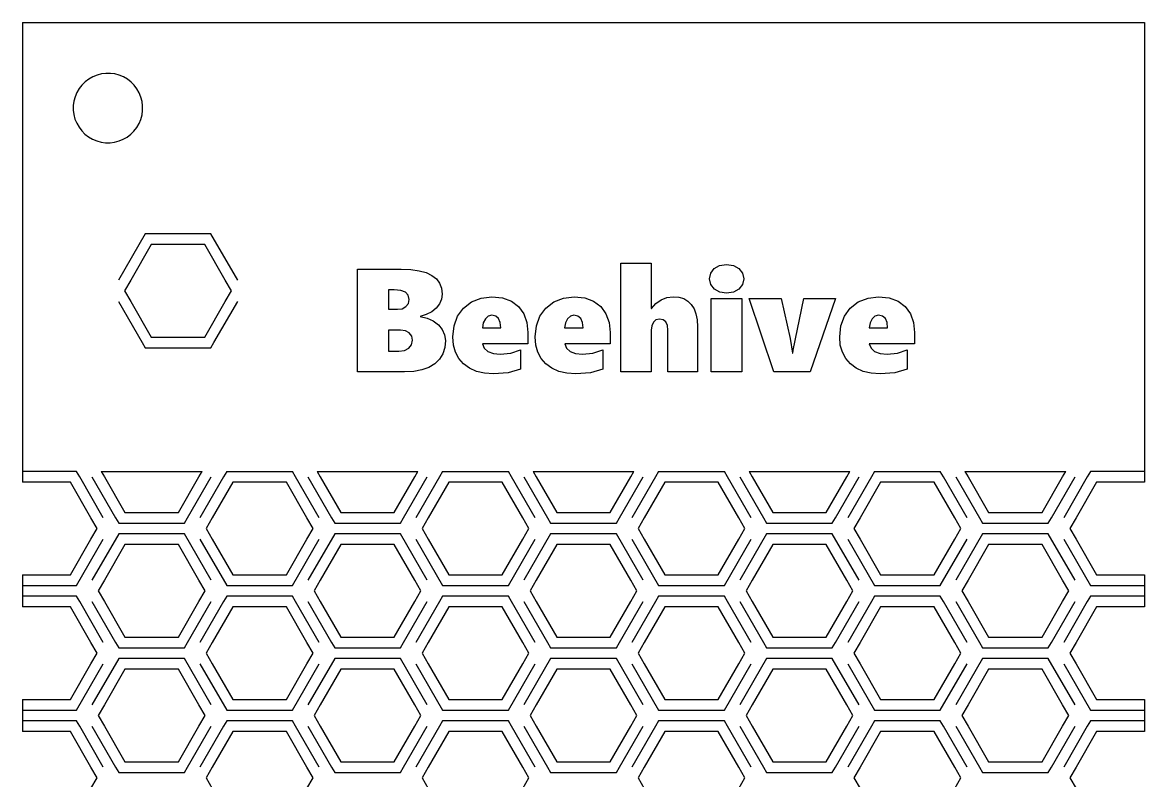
# Model space of a CAD drawing. Extents: x -52 to 52, y -73 to 73.
# Drawn here: x -52.5 to 52.5, y 2.6 to 73.5 of the extents above; entities that cross this region are included whole.
import ezdxf

# ---------------------------------------------------------------- set-up
doc = ezdxf.new("R2010")
doc.units = 0
doc.header["$MEASUREMENT"] = 0
doc.layers.get('0').update_dxf_attribs({"linetype": 'CONTINUOUS'})

msp = doc.modelspace()

# ---------------------------------------------------------------- linework, layer by layer
for p, q in [((-52.47, 73.46), (52.47, 73.46)), ((-52.47, 73.46), (-52.47, 31.48)), ((52.47, 73.46), (52.47, 31.48)), ((-45.9, 68.38), (-46.27, 68.17)), ((-45.5, 68.54), (-45.9, 68.38)), ((-45.09, 68.65), (-45.5, 68.54)), ((-44.67, 68.7), (-45.09, 68.65)), ((-44.25, 68.7), (-44.67, 68.7)), ((-43.83, 68.65), (-44.25, 68.7)), ((-43.42, 68.53), (-43.83, 68.65)), ((-43.02, 68.37), (-43.42, 68.53)), ((-42.66, 68.15), (-43.02, 68.37)), ((-47.17, 67.28), (-47.38, 66.91)), ((-46.91, 67.61), (-47.17, 67.28)), ((-46.61, 67.91), (-46.91, 67.61)), ((-46.27, 68.17), (-46.61, 67.91)), ((-42.32, 67.89), (-42.66, 68.15)), ((-42.02, 67.59), (-42.32, 67.89)), ((-41.76, 67.25), (-42.02, 67.59)), ((-41.55, 66.89), (-41.76, 67.25)), ((-47.55, 66.52), (-47.66, 66.11)), ((-47.38, 66.91), (-47.55, 66.52)), ((-41.39, 66.49), (-41.55, 66.89)), ((-41.28, 66.08), (-41.39, 66.49)), ((-47.66, 66.11), (-47.72, 65.69)), ((-47.72, 65.69), (-47.72, 65.26)), ((-47.72, 65.26), (-47.66, 64.84)), ((-41.29, 64.81), (-41.23, 65.23)), ((-41.23, 65.66), (-41.28, 66.08)), ((-41.23, 65.23), (-41.23, 65.66)), ((-47.66, 64.84), (-47.56, 64.43)), ((-47.56, 64.43), (-47.39, 64.04)), ((-47.39, 64.04), (-47.18, 63.67)), ((-41.56, 64.01), (-41.4, 64.4)), ((-41.4, 64.4), (-41.29, 64.81)), ((-47.18, 63.67), (-46.93, 63.33)), ((-46.93, 63.33), (-46.63, 63.03)), ((-46.63, 63.03), (-46.29, 62.77)), ((-42.68, 62.75), (-42.34, 63.01)), ((-42.34, 63.01), (-42.04, 63.31)), ((-42.04, 63.31), (-41.78, 63.64)), ((-41.78, 63.64), (-41.56, 64.01)), ((-46.29, 62.77), (-45.92, 62.55)), ((-45.92, 62.55), (-45.53, 62.39)), ((-45.53, 62.39), (-45.12, 62.28)), ((-45.12, 62.28), (-44.7, 62.22)), ((-44.7, 62.22), (-44.27, 62.22)), ((-44.27, 62.22), (-43.85, 62.27)), ((-43.85, 62.27), (-43.44, 62.38)), ((-43.44, 62.38), (-43.05, 62.54)), ((-43.05, 62.54), (-42.68, 62.75)), ((-41, 53.7), (-43.5, 49.37)), ((-34.84, 53.7), (-41, 53.7)), ((-32.34, 49.37), (-34.84, 53.7)), ((-40.42, 52.7), (-42.34, 49.37)), ((-35.42, 52.7), (-40.42, 52.7)), ((-33.5, 49.37), (-35.42, 52.7)), ((-21.14, 40.78), (-21.14, 50.4)), ((-21.14, 50.4), (-17.05, 50.4)), ((-17.05, 50.4), (-16.15, 50.36)), ((3.48, 40.78), (3.48, 50.95)), ((3.48, 50.95), (6.33, 50.95)), ((6.33, 50.95), (6.33, 46.71)), ((11.9, 50.03), (12.23, 50.45)), ((12.23, 50.45), (12.73, 50.73)), ((12.73, 50.73), (13.38, 50.82)), ((13.38, 50.82), (14.03, 50.73)), ((14.03, 50.73), (14.54, 50.45)), ((14.54, 50.45), (14.87, 50.03)), ((-42.34, 49.37), (-42.92, 48.37)), ((-32.92, 48.37), (-33.5, 49.37)), ((-16.15, 50.36), (-15.38, 50.25)), ((-15.38, 50.25), (-14.72, 50.07)), ((-14.72, 50.07), (-14.18, 49.81)), ((-14.18, 49.81), (-13.76, 49.49)), ((-13.76, 49.49), (-13.46, 49.09)), ((11.79, 49.5), (11.9, 50.03)), ((11.91, 48.97), (11.79, 49.5)), ((14.87, 50.03), (14.98, 49.5)), ((14.98, 49.5), (14.87, 48.95)), ((-42.92, 48.37), (-42.34, 47.37)), ((-33.5, 47.37), (-32.92, 48.37)), ((-17.7, 48.46), (-18.24, 48.46)), ((-18.24, 48.46), (-18.24, 46.64)), ((-17.09, 48.4), (-17.7, 48.46)), ((-16.65, 48.23), (-17.09, 48.4)), ((-13.46, 49.09), (-13.28, 48.61)), ((-13.28, 48.61), (-13.22, 48.07)), ((12.24, 48.53), (11.91, 48.97)), ((12.75, 48.24), (12.24, 48.53)), ((14.54, 48.52), (14.03, 48.24)), ((14.87, 48.95), (14.54, 48.52)), ((-43.5, 47.37), (-41.29, 43.54)), ((-42.34, 47.37), (-40.42, 44.04)), ((-35.42, 44.04), (-33.5, 47.37)), ((-34.56, 43.54), (-32.34, 47.37)), ((-16.39, 47.96), (-16.65, 48.23)), ((-16.3, 47.57), (-16.39, 47.96)), ((-16.38, 47.19), (-16.3, 47.57)), ((-13.28, 47.59), (-13.46, 47.15)), ((-13.22, 48.07), (-13.28, 47.59)), ((-11.23, 46.76), (-10.47, 47.33)), ((-10.47, 47.33), (-9.56, 47.69)), ((-9.56, 47.69), (-8.57, 47.81)), ((-8.57, 47.81), (-7.58, 47.71)), ((-7.58, 47.71), (-6.74, 47.4)), ((-6.74, 47.4), (-6.08, 46.9)), ((-3.53, 46.76), (-2.78, 47.33)), ((-2.78, 47.33), (-1.87, 47.69)), ((-1.87, 47.69), (-0.88, 47.81)), ((-0.88, 47.81), (0.11, 47.71)), ((0.11, 47.71), (0.95, 47.4)), ((0.95, 47.4), (1.62, 46.9)), ((6.77, 47.18), (7.26, 47.53)), ((7.26, 47.53), (7.8, 47.74)), ((7.8, 47.74), (8.39, 47.81)), ((8.39, 47.81), (8.91, 47.77)), ((8.91, 47.77), (9.37, 47.64)), ((9.37, 47.64), (9.76, 47.41)), ((9.76, 47.41), (10.08, 47.1)), ((11.95, 40.78), (11.95, 47.65)), ((11.95, 47.65), (14.81, 47.65)), ((13.38, 48.14), (12.75, 48.24)), ((14.03, 48.24), (13.38, 48.14)), ((14.81, 47.65), (14.81, 40.78)), ((17.8, 40.78), (15.5, 47.65)), ((15.5, 47.65), (18.48, 47.65)), ((18.48, 47.65), (19.32, 43.9)), ((19.62, 42.81), (20.61, 47.65)), ((20.61, 47.65), (23.58, 47.65)), ((23.58, 47.65), (21.19, 40.78)), ((24.94, 46.76), (25.7, 47.33)), ((25.7, 47.33), (26.61, 47.69)), ((26.61, 47.69), (27.6, 47.81)), ((27.6, 47.81), (28.59, 47.71)), ((28.59, 47.71), (29.43, 47.4)), ((29.43, 47.4), (30.09, 46.9)), ((-18.24, 46.64), (-17.4, 46.64)), ((-17.4, 46.64), (-16.96, 46.7)), ((-16.96, 46.7), (-16.61, 46.9)), ((-16.61, 46.9), (-16.38, 47.19)), ((-14.2, 46.41), (-14.72, 46.15)), ((-13.77, 46.75), (-14.2, 46.41)), ((-13.46, 47.15), (-13.77, 46.75)), ((-11.77, 46.01), (-11.23, 46.76)), ((-6.08, 46.9), (-5.59, 46.23)), ((-5.59, 46.23), (-5.3, 45.42)), ((-4.08, 46.01), (-3.53, 46.76)), ((1.62, 46.9), (2.1, 46.23)), ((2.1, 46.23), (2.39, 45.42)), ((6.33, 46.71), (6.36, 46.71)), ((6.36, 46.71), (6.77, 47.18)), ((10.08, 47.1), (10.34, 46.7)), ((10.34, 46.7), (10.52, 46.22)), ((10.52, 46.22), (10.63, 45.65)), ((24.4, 46.01), (24.94, 46.76)), ((30.09, 46.9), (30.58, 46.23)), ((30.58, 46.23), (30.87, 45.42)), ((-14.72, 46.15), (-15.28, 45.98)), ((-15.28, 45.98), (-15.28, 45.96)), ((-15.28, 45.96), (-14.63, 45.81)), ((-14.63, 45.81), (-14.05, 45.55)), ((-14.05, 45.55), (-13.57, 45.18)), ((-13.57, 45.18), (-13.22, 44.74)), ((-12.1, 45.1), (-11.77, 46.01)), ((-9.37, 45.38), (-9.46, 44.9)), ((-9.18, 45.76), (-9.37, 45.38)), ((-8.91, 46), (-9.18, 45.76)), ((-8.58, 46.08), (-8.91, 46)), ((-8.21, 46.01), (-8.58, 46.08)), ((-7.94, 45.79), (-8.21, 46.01)), ((-7.78, 45.42), (-7.94, 45.79)), ((-7.73, 44.9), (-7.78, 45.42)), ((-5.3, 45.42), (-5.2, 44.47)), ((-4.41, 45.1), (-4.08, 46.01)), ((-1.68, 45.38), (-1.77, 44.9)), ((-1.49, 45.76), (-1.68, 45.38)), ((-1.22, 46), (-1.49, 45.76)), ((-0.89, 46.08), (-1.22, 46)), ((-0.52, 46.01), (-0.89, 46.08)), ((-0.25, 45.79), (-0.52, 46.01)), ((-0.09, 45.42), (-0.25, 45.79)), ((-0.04, 44.9), (-0.09, 45.42)), ((2.39, 45.42), (2.49, 44.47)), ((6.54, 45.43), (6.38, 45.1)), ((6.78, 45.65), (6.54, 45.43)), ((7.12, 45.72), (6.78, 45.65)), ((7.46, 45.66), (7.12, 45.72)), ((7.71, 45.46), (7.46, 45.66)), ((7.85, 45.14), (7.71, 45.46)), ((7.9, 44.7), (7.85, 45.14)), ((10.63, 45.65), (10.67, 45)), ((24.07, 45.1), (24.4, 46.01)), ((26.8, 45.38), (26.71, 44.9)), ((26.99, 45.76), (26.8, 45.38)), ((27.26, 46), (26.99, 45.76)), ((27.59, 46.08), (27.26, 46)), ((27.96, 46.01), (27.59, 46.08)), ((28.23, 45.79), (27.96, 46.01)), ((28.39, 45.42), (28.23, 45.79)), ((28.44, 44.9), (28.39, 45.42)), ((30.87, 45.42), (30.97, 44.47)), ((-17.1, 44.7), (-18.24, 44.7)), ((-18.24, 44.7), (-18.24, 42.73)), ((-16.65, 44.63), (-17.1, 44.7)), ((-16.3, 44.43), (-16.65, 44.63)), ((-16.07, 44.12), (-16.3, 44.43)), ((-16, 43.74), (-16.07, 44.12)), ((-13.22, 44.74), (-12.99, 44.24)), ((-12.99, 44.24), (-12.92, 43.73)), ((-12.21, 44.06), (-12.1, 45.1)), ((-9.46, 44.9), (-7.73, 44.9)), ((-5.2, 44.47), (-5.2, 43.4)), ((-4.52, 44.06), (-4.41, 45.1)), ((-1.77, 44.9), (-0.04, 44.9)), ((2.49, 44.47), (2.49, 43.4)), ((6.38, 45.1), (6.33, 44.68)), ((6.33, 44.68), (6.33, 40.78)), ((7.9, 40.78), (7.9, 44.7)), ((10.67, 45), (10.67, 40.78)), ((23.96, 44.06), (24.07, 45.1)), ((26.71, 44.9), (28.44, 44.9)), ((30.97, 44.47), (30.97, 43.4)), ((-41.29, 43.54), (-41, 43.04)), ((-41, 43.04), (-34.84, 43.04)), ((-40.42, 44.04), (-35.42, 44.04)), ((-34.84, 43.04), (-34.56, 43.54)), ((-16.34, 43), (-16.09, 43.32)), ((-16.09, 43.32), (-16, 43.74)), ((-12.98, 43.06), (-13.17, 42.48)), ((-12.92, 43.73), (-12.98, 43.06)), ((-12.15, 43.3), (-12.21, 44.06)), ((-11.96, 42.62), (-12.15, 43.3)), ((-9.45, 43.4), (-9.28, 43.01)), ((-5.2, 43.4), (-9.45, 43.4)), ((-4.45, 43.3), (-4.52, 44.06)), ((-4.27, 42.62), (-4.45, 43.3)), ((-1.75, 43.4), (-1.59, 43.01)), ((2.49, 43.4), (-1.75, 43.4)), ((19.32, 43.9), (19.54, 42.54)), ((24.02, 43.3), (23.96, 44.06)), ((24.21, 42.62), (24.02, 43.3)), ((26.72, 43.4), (26.89, 43.01)), ((30.97, 43.4), (26.72, 43.4)), ((-18.24, 42.73), (-17.27, 42.73)), ((-17.27, 42.73), (-16.75, 42.8)), ((-16.75, 42.8), (-16.34, 43)), ((-13.17, 42.48), (-13.48, 41.97)), ((-11.65, 42.03), (-11.96, 42.62)), ((-11.21, 41.53), (-11.65, 42.03)), ((-9.28, 43.01), (-8.94, 42.71)), ((-8.94, 42.71), (-8.43, 42.52)), ((-8.43, 42.52), (-7.78, 42.45)), ((-7.78, 42.45), (-6.81, 42.55)), ((-6.81, 42.55), (-5.89, 42.84)), ((-5.89, 42.84), (-5.89, 41.03)), ((-3.96, 42.03), (-4.27, 42.62)), ((-3.52, 41.53), (-3.96, 42.03)), ((-1.59, 43.01), (-1.24, 42.71)), ((-1.24, 42.71), (-0.74, 42.52)), ((-0.74, 42.52), (-0.09, 42.45)), ((-0.09, 42.45), (0.88, 42.55)), ((0.88, 42.55), (1.8, 42.84)), ((1.8, 42.84), (1.8, 41.03)), ((19.54, 42.54), (19.58, 42.54)), ((19.58, 42.54), (19.62, 42.81)), ((24.52, 42.03), (24.21, 42.62)), ((24.96, 41.53), (24.52, 42.03)), ((26.89, 43.01), (27.23, 42.71)), ((27.23, 42.71), (27.74, 42.52)), ((27.74, 42.52), (28.39, 42.45)), ((28.39, 42.45), (29.36, 42.55)), ((29.36, 42.55), (30.28, 42.84)), ((30.28, 42.84), (30.28, 41.03)), ((-15.12, 40.97), (-15.88, 40.83)), ((-14.46, 41.21), (-15.12, 40.97)), ((-13.91, 41.55), (-14.46, 41.21)), ((-13.48, 41.97), (-13.91, 41.55)), ((-10.66, 41.13), (-11.21, 41.53)), ((-10.01, 40.84), (-10.66, 41.13)), ((-5.89, 41.03), (-7.04, 40.71)), ((-2.97, 41.13), (-3.52, 41.53)), ((-2.32, 40.84), (-2.97, 41.13)), ((1.8, 41.03), (0.65, 40.71)), ((25.51, 41.13), (24.96, 41.53)), ((26.16, 40.84), (25.51, 41.13)), ((30.28, 41.03), (29.13, 40.71)), ((-16.75, 40.78), (-21.14, 40.78)), ((-15.88, 40.83), (-16.75, 40.78)), ((-9.26, 40.67), (-10.01, 40.84)), ((-8.41, 40.61), (-9.26, 40.67)), ((-7.04, 40.71), (-8.41, 40.61)), ((-1.57, 40.67), (-2.32, 40.84)), ((-0.72, 40.61), (-1.57, 40.67)), ((0.65, 40.71), (-0.72, 40.61)), ((6.33, 40.78), (3.48, 40.78)), ((10.67, 40.78), (7.9, 40.78)), ((14.81, 40.78), (11.95, 40.78)), ((21.19, 40.78), (17.8, 40.78)), ((26.91, 40.67), (26.16, 40.84)), ((27.76, 40.61), (26.91, 40.67)), ((29.13, 40.71), (27.76, 40.61)), ((-52.47, 31.48), (-52.47, 30.48)), ((-47.41, 31.48), (-52.47, 31.48)), ((-47.99, 30.48), (-52.47, 30.48)), ((-46.07, 27.15), (-47.99, 30.48)), ((-47.12, 30.98), (-47.41, 31.48)), ((-44.91, 27.15), (-47.12, 30.98)), ((-45.97, 30.98), (-43.76, 27.15)), ((-45.1, 31.48), (-44.81, 30.98)), ((-45.1, 31.48), (-35.68, 31.48)), ((-44.81, 30.98), (-42.89, 27.65)), ((-37.89, 27.65), (-35.97, 30.98)), ((-37.03, 27.15), (-34.81, 30.98)), ((-35.97, 30.98), (-35.68, 31.48)), ((-33.66, 30.98), (-35.87, 27.15)), ((-32.79, 30.48), (-34.72, 27.15)), ((-33.37, 31.48), (-33.66, 30.98)), ((-33.37, 31.48), (-27.22, 31.48)), ((-27.79, 30.48), (-32.79, 30.48)), ((-25.87, 27.15), (-27.79, 30.48)), ((-26.93, 30.98), (-27.22, 31.48)), ((-24.72, 27.15), (-26.93, 30.98)), ((-25.77, 30.98), (-23.56, 27.15)), ((-24.91, 31.48), (-24.62, 30.98)), ((-24.91, 31.48), (-15.48, 31.48)), ((-24.62, 30.98), (-22.7, 27.65)), ((-17.7, 27.65), (-15.77, 30.98)), ((-16.83, 27.15), (-14.62, 30.98)), ((-15.77, 30.98), (-15.48, 31.48)), ((-13.46, 30.98), (-15.68, 27.15)), ((-12.6, 30.48), (-14.52, 27.15)), ((-13.18, 31.48), (-13.46, 30.98)), ((-13.18, 31.48), (-7.02, 31.48)), ((-7.6, 30.48), (-12.6, 30.48)), ((-5.68, 27.15), (-7.6, 30.48)), ((-6.73, 30.98), (-7.02, 31.48)), ((-4.52, 27.15), (-6.73, 30.98)), ((-5.58, 30.98), (-3.37, 27.15)), ((-4.71, 31.48), (-4.42, 30.98)), ((-4.71, 31.48), (4.71, 31.48)), ((-4.42, 30.98), (-2.5, 27.65)), ((2.5, 27.65), (4.42, 30.98)), ((3.37, 27.15), (5.58, 30.98)), ((4.42, 30.98), (4.71, 31.48)), ((6.73, 30.98), (4.52, 27.15)), ((7.6, 30.48), (5.68, 27.15)), ((7.02, 31.48), (6.73, 30.98)), ((7.02, 31.48), (13.18, 31.48)), ((12.6, 30.48), (7.6, 30.48)), ((14.52, 27.15), (12.6, 30.48)), ((13.46, 30.98), (13.18, 31.48)), ((15.68, 27.15), (13.46, 30.98)), ((14.62, 30.98), (16.83, 27.15)), ((15.48, 31.48), (15.77, 30.98)), ((15.48, 31.48), (24.91, 31.48)), ((15.77, 30.98), (17.7, 27.65)), ((22.7, 27.65), (24.62, 30.98)), ((23.56, 27.15), (25.77, 30.98)), ((24.62, 30.98), (24.91, 31.48)), ((26.93, 30.98), (24.72, 27.15)), ((27.79, 30.48), (25.87, 27.15)), ((27.22, 31.48), (26.93, 30.98)), ((27.22, 31.48), (33.37, 31.48)), ((32.79, 30.48), (27.79, 30.48)), ((34.72, 27.15), (32.79, 30.48)), ((33.66, 30.98), (33.37, 31.48)), ((35.87, 27.15), (33.66, 30.98)), ((34.81, 30.98), (37.03, 27.15)), ((35.68, 31.48), (35.97, 30.98)), ((35.68, 31.48), (45.1, 31.48)), ((35.97, 30.98), (37.89, 27.65)), ((42.89, 27.65), (44.81, 30.98)), ((43.76, 27.15), (45.97, 30.98)), ((44.81, 30.98), (45.1, 31.48)), ((47.12, 30.98), (44.91, 27.15)), ((47.99, 30.48), (46.07, 27.15)), ((47.41, 31.48), (47.12, 30.98)), ((52.47, 31.48), (47.41, 31.48)), ((52.47, 30.48), (47.99, 30.48)), ((52.47, 31.48), (52.47, 30.48)), ((-42.89, 27.65), (-37.89, 27.65)), ((-22.7, 27.65), (-17.7, 27.65)), ((-2.5, 27.65), (2.5, 27.65)), ((17.7, 27.65), (22.7, 27.65)), ((37.89, 27.65), (42.89, 27.65)), ((-45.49, 26.15), (-46.07, 27.15)), ((-43.76, 27.15), (-43.47, 26.65)), ((-43.47, 26.65), (-37.31, 26.65)), ((-37.31, 26.65), (-37.03, 27.15)), ((-34.72, 27.15), (-35.29, 26.15)), ((-25.29, 26.15), (-25.87, 27.15)), ((-23.56, 27.15), (-23.27, 26.65)), ((-23.27, 26.65), (-17.12, 26.65)), ((-17.12, 26.65), (-16.83, 27.15)), ((-14.52, 27.15), (-15.1, 26.15)), ((-5.1, 26.15), (-5.68, 27.15)), ((-3.37, 27.15), (-3.08, 26.65)), ((-3.08, 26.65), (3.08, 26.65)), ((3.08, 26.65), (3.37, 27.15)), ((5.68, 27.15), (5.1, 26.15)), ((15.1, 26.15), (14.52, 27.15)), ((16.83, 27.15), (17.12, 26.65)), ((17.12, 26.65), (23.27, 26.65)), ((23.27, 26.65), (23.56, 27.15)), ((25.87, 27.15), (25.29, 26.15)), ((35.29, 26.15), (34.72, 27.15)), ((37.03, 27.15), (37.31, 26.65)), ((37.31, 26.65), (43.47, 26.65)), ((43.47, 26.65), (43.76, 27.15)), ((46.07, 27.15), (45.49, 26.15)), ((-46.07, 25.15), (-45.49, 26.15)), ((-43.47, 25.65), (-45.97, 21.32)), ((-37.31, 25.65), (-43.47, 25.65)), ((-34.81, 21.32), (-37.31, 25.65)), ((-35.29, 26.15), (-34.72, 25.15)), ((-25.87, 25.15), (-25.29, 26.15)), ((-23.27, 25.65), (-25.77, 21.32)), ((-17.12, 25.65), (-23.27, 25.65)), ((-14.62, 21.32), (-17.12, 25.65)), ((-15.1, 26.15), (-14.52, 25.15)), ((-5.68, 25.15), (-5.1, 26.15)), ((-3.08, 25.65), (-5.58, 21.32)), ((3.08, 25.65), (-3.08, 25.65)), ((5.58, 21.32), (3.08, 25.65)), ((5.1, 26.15), (5.68, 25.15)), ((14.52, 25.15), (15.1, 26.15)), ((17.12, 25.65), (14.62, 21.32)), ((23.27, 25.65), (17.12, 25.65)), ((25.77, 21.32), (23.27, 25.65)), ((25.29, 26.15), (25.87, 25.15)), ((34.72, 25.15), (35.29, 26.15)), ((37.31, 25.65), (34.81, 21.32)), ((43.47, 25.65), (37.31, 25.65)), ((45.97, 21.32), (43.47, 25.65)), ((45.49, 26.15), (46.07, 25.15)), ((-47.99, 21.82), (-46.07, 25.15)), ((-47.41, 20.82), (-44.91, 25.15)), ((-42.89, 24.65), (-44.81, 21.32)), ((-37.89, 24.65), (-42.89, 24.65)), ((-35.97, 21.32), (-37.89, 24.65)), ((-35.87, 25.15), (-33.37, 20.82)), ((-34.72, 25.15), (-32.79, 21.82)), ((-27.79, 21.82), (-25.87, 25.15)), ((-27.22, 20.82), (-24.72, 25.15)), ((-22.7, 24.65), (-24.62, 21.32)), ((-17.7, 24.65), (-22.7, 24.65)), ((-15.77, 21.32), (-17.7, 24.65)), ((-15.68, 25.15), (-13.18, 20.82)), ((-14.52, 25.15), (-12.6, 21.82)), ((-7.6, 21.82), (-5.68, 25.15)), ((-7.02, 20.82), (-4.52, 25.15)), ((-2.5, 24.65), (-4.42, 21.32)), ((2.5, 24.65), (-2.5, 24.65)), ((4.42, 21.32), (2.5, 24.65)), ((4.52, 25.15), (7.02, 20.82)), ((5.68, 25.15), (7.6, 21.82)), ((12.6, 21.82), (14.52, 25.15)), ((13.18, 20.82), (15.68, 25.15)), ((17.7, 24.65), (15.77, 21.32)), ((22.7, 24.65), (17.7, 24.65)), ((24.62, 21.32), (22.7, 24.65)), ((24.72, 25.15), (27.22, 20.82)), ((25.87, 25.15), (27.79, 21.82)), ((32.79, 21.82), (34.72, 25.15)), ((33.37, 20.82), (35.87, 25.15)), ((37.89, 24.65), (35.97, 21.32)), ((42.89, 24.65), (37.89, 24.65)), ((44.81, 21.32), (42.89, 24.65)), ((44.91, 25.15), (47.41, 20.82)), ((46.07, 25.15), (47.99, 21.82)), ((-52.47, 21.82), (-52.47, 20.82)), ((-52.47, 21.82), (-47.99, 21.82)), ((-44.81, 21.32), (-45.39, 20.32)), ((-35.39, 20.32), (-35.97, 21.32)), ((-32.79, 21.82), (-27.79, 21.82)), ((-24.62, 21.32), (-25.2, 20.32)), ((-15.2, 20.32), (-15.77, 21.32)), ((-12.6, 21.82), (-7.6, 21.82)), ((-4.42, 21.32), (-5, 20.32)), ((5, 20.32), (4.42, 21.32)), ((7.6, 21.82), (12.6, 21.82)), ((15.77, 21.32), (15.2, 20.32)), ((25.2, 20.32), (24.62, 21.32)), ((27.79, 21.82), (32.79, 21.82)), ((35.97, 21.32), (35.39, 20.32)), ((45.39, 20.32), (44.81, 21.32)), ((47.99, 21.82), (52.47, 21.82)), ((52.47, 21.82), (52.47, 20.82)), ((-52.47, 20.82), (-52.47, 19.82)), ((-52.47, 20.82), (-47.41, 20.82)), ((-45.39, 20.32), (-44.81, 19.32)), ((-35.97, 19.32), (-35.39, 20.32)), ((-33.37, 20.82), (-27.22, 20.82)), ((-25.2, 20.32), (-24.62, 19.32)), ((-15.77, 19.32), (-15.2, 20.32)), ((-13.18, 20.82), (-7.02, 20.82)), ((-5, 20.32), (-4.42, 19.32)), ((4.42, 19.32), (5, 20.32)), ((7.02, 20.82), (13.18, 20.82)), ((15.2, 20.32), (15.77, 19.32)), ((24.62, 19.32), (25.2, 20.32)), ((27.22, 20.82), (33.37, 20.82)), ((35.39, 20.32), (35.97, 19.32)), ((44.81, 19.32), (45.39, 20.32)), ((47.41, 20.82), (52.47, 20.82)), ((52.47, 20.82), (52.47, 19.82)), ((-52.47, 19.82), (-52.47, 18.82)), ((-47.41, 19.82), (-52.47, 19.82)), ((-47.12, 19.32), (-47.41, 19.82)), ((-44.91, 15.49), (-47.12, 19.32)), ((-45.97, 19.32), (-43.76, 15.49)), ((-44.81, 19.32), (-42.89, 15.99)), ((-37.89, 15.99), (-35.97, 19.32)), ((-37.03, 15.49), (-34.81, 19.32)), ((-33.66, 19.32), (-35.87, 15.49)), ((-33.37, 19.82), (-33.66, 19.32)), ((-27.22, 19.82), (-33.37, 19.82)), ((-26.93, 19.32), (-27.22, 19.82)), ((-24.72, 15.49), (-26.93, 19.32)), ((-25.77, 19.32), (-23.56, 15.49)), ((-24.62, 19.32), (-22.7, 15.99)), ((-17.7, 15.99), (-15.77, 19.32)), ((-16.83, 15.49), (-14.62, 19.32)), ((-13.46, 19.32), (-15.68, 15.49)), ((-13.18, 19.82), (-13.46, 19.32)), ((-7.02, 19.82), (-13.18, 19.82)), ((-6.73, 19.32), (-7.02, 19.82)), ((-4.52, 15.49), (-6.73, 19.32)), ((-5.58, 19.32), (-3.37, 15.49)), ((-4.42, 19.32), (-2.5, 15.99)), ((2.5, 15.99), (4.42, 19.32)), ((3.37, 15.49), (5.58, 19.32)), ((6.73, 19.32), (4.52, 15.49)), ((7.02, 19.82), (6.73, 19.32)), ((13.18, 19.82), (7.02, 19.82)), ((13.46, 19.32), (13.18, 19.82)), ((15.68, 15.49), (13.46, 19.32)), ((14.62, 19.32), (16.83, 15.49)), ((15.77, 19.32), (17.7, 15.99)), ((22.7, 15.99), (24.62, 19.32)), ((23.56, 15.49), (25.77, 19.32)), ((26.93, 19.32), (24.72, 15.49)), ((27.22, 19.82), (26.93, 19.32)), ((33.37, 19.82), (27.22, 19.82)), ((33.66, 19.32), (33.37, 19.82)), ((35.87, 15.49), (33.66, 19.32)), ((34.81, 19.32), (37.03, 15.49)), ((35.97, 19.32), (37.89, 15.99)), ((42.89, 15.99), (44.81, 19.32)), ((43.76, 15.49), (45.97, 19.32)), ((47.12, 19.32), (44.91, 15.49)), ((47.41, 19.82), (47.12, 19.32)), ((52.47, 19.82), (47.41, 19.82)), ((52.47, 19.82), (52.47, 18.82)), ((-47.99, 18.82), (-52.47, 18.82)), ((-46.07, 15.49), (-47.99, 18.82)), ((-32.79, 18.82), (-34.72, 15.49)), ((-27.79, 18.82), (-32.79, 18.82)), ((-25.87, 15.49), (-27.79, 18.82)), ((-12.6, 18.82), (-14.52, 15.49)), ((-7.6, 18.82), (-12.6, 18.82)), ((-5.68, 15.49), (-7.6, 18.82)), ((7.6, 18.82), (5.68, 15.49)), ((12.6, 18.82), (7.6, 18.82)), ((14.52, 15.49), (12.6, 18.82)), ((27.79, 18.82), (25.87, 15.49)), ((32.79, 18.82), (27.79, 18.82)), ((34.72, 15.49), (32.79, 18.82)), ((47.99, 18.82), (46.07, 15.49)), ((52.47, 18.82), (47.99, 18.82)), ((-42.89, 15.99), (-37.89, 15.99)), ((-22.7, 15.99), (-17.7, 15.99)), ((-2.5, 15.99), (2.5, 15.99)), ((17.7, 15.99), (22.7, 15.99)), ((37.89, 15.99), (42.89, 15.99)), ((-45.49, 14.49), (-46.07, 15.49)), ((-43.76, 15.49), (-43.47, 14.99)), ((-43.47, 14.99), (-37.31, 14.99)), ((-37.31, 14.99), (-37.03, 15.49)), ((-34.72, 15.49), (-35.29, 14.49)), ((-25.29, 14.49), (-25.87, 15.49)), ((-23.56, 15.49), (-23.27, 14.99)), ((-23.27, 14.99), (-17.12, 14.99)), ((-17.12, 14.99), (-16.83, 15.49)), ((-14.52, 15.49), (-15.1, 14.49)), ((-5.1, 14.49), (-5.68, 15.49)), ((-3.37, 15.49), (-3.08, 14.99)), ((-3.08, 14.99), (3.08, 14.99)), ((3.08, 14.99), (3.37, 15.49)), ((5.68, 15.49), (5.1, 14.49)), ((15.1, 14.49), (14.52, 15.49)), ((16.83, 15.49), (17.12, 14.99)), ((17.12, 14.99), (23.27, 14.99)), ((23.27, 14.99), (23.56, 15.49)), ((25.87, 15.49), (25.29, 14.49)), ((35.29, 14.49), (34.72, 15.49)), ((37.03, 15.49), (37.31, 14.99)), ((37.31, 14.99), (43.47, 14.99)), ((43.47, 14.99), (43.76, 15.49)), ((46.07, 15.49), (45.49, 14.49)), ((-46.07, 13.49), (-45.49, 14.49)), ((-43.47, 13.99), (-45.97, 9.66)), ((-37.31, 13.99), (-43.47, 13.99)), ((-34.81, 9.66), (-37.31, 13.99)), ((-35.29, 14.49), (-34.72, 13.49)), ((-25.87, 13.49), (-25.29, 14.49)), ((-23.27, 13.99), (-25.77, 9.66)), ((-17.12, 13.99), (-23.27, 13.99)), ((-14.62, 9.66), (-17.12, 13.99)), ((-15.1, 14.49), (-14.52, 13.49)), ((-5.68, 13.49), (-5.1, 14.49)), ((-3.08, 13.99), (-5.58, 9.66)), ((3.08, 13.99), (-3.08, 13.99)), ((5.58, 9.66), (3.08, 13.99)), ((5.1, 14.49), (5.68, 13.49)), ((14.52, 13.49), (15.1, 14.49)), ((17.12, 13.99), (14.62, 9.66)), ((23.27, 13.99), (17.12, 13.99)), ((25.77, 9.66), (23.27, 13.99)), ((25.29, 14.49), (25.87, 13.49)), ((34.72, 13.49), (35.29, 14.49)), ((37.31, 13.99), (34.81, 9.66)), ((43.47, 13.99), (37.31, 13.99)), ((45.97, 9.66), (43.47, 13.99)), ((45.49, 14.49), (46.07, 13.49)), ((-47.99, 10.16), (-46.07, 13.49)), ((-47.41, 9.16), (-44.91, 13.49)), ((-42.89, 12.99), (-44.81, 9.66)), ((-37.89, 12.99), (-42.89, 12.99)), ((-35.97, 9.66), (-37.89, 12.99)), ((-35.87, 13.49), (-33.37, 9.16)), ((-34.72, 13.49), (-32.79, 10.16)), ((-27.79, 10.16), (-25.87, 13.49)), ((-27.22, 9.16), (-24.72, 13.49)), ((-22.7, 12.99), (-24.62, 9.66)), ((-17.7, 12.99), (-22.7, 12.99)), ((-15.77, 9.66), (-17.7, 12.99)), ((-15.68, 13.49), (-13.18, 9.16)), ((-14.52, 13.49), (-12.6, 10.16)), ((-7.6, 10.16), (-5.68, 13.49)), ((-7.02, 9.16), (-4.52, 13.49)), ((-2.5, 12.99), (-4.42, 9.66)), ((2.5, 12.99), (-2.5, 12.99)), ((4.42, 9.66), (2.5, 12.99)), ((4.52, 13.49), (7.02, 9.16)), ((5.68, 13.49), (7.6, 10.16)), ((12.6, 10.16), (14.52, 13.49)), ((13.18, 9.16), (15.68, 13.49)), ((17.7, 12.99), (15.77, 9.66)), ((22.7, 12.99), (17.7, 12.99)), ((24.62, 9.66), (22.7, 12.99)), ((24.72, 13.49), (27.22, 9.16)), ((25.87, 13.49), (27.79, 10.16)), ((32.79, 10.16), (34.72, 13.49)), ((33.37, 9.16), (35.87, 13.49)), ((37.89, 12.99), (35.97, 9.66)), ((42.89, 12.99), (37.89, 12.99)), ((44.81, 9.66), (42.89, 12.99)), ((44.91, 13.49), (47.41, 9.16)), ((46.07, 13.49), (47.99, 10.16)), ((-52.47, 10.16), (-52.47, 9.16)), ((-52.47, 10.16), (-47.99, 10.16)), ((-44.81, 9.66), (-45.39, 8.66)), ((-35.39, 8.66), (-35.97, 9.66)), ((-32.79, 10.16), (-27.79, 10.16)), ((-24.62, 9.66), (-25.2, 8.66)), ((-15.2, 8.66), (-15.77, 9.66)), ((-12.6, 10.16), (-7.6, 10.16)), ((-4.42, 9.66), (-5, 8.66)), ((5, 8.66), (4.42, 9.66)), ((7.6, 10.16), (12.6, 10.16)), ((15.77, 9.66), (15.2, 8.66)), ((25.2, 8.66), (24.62, 9.66)), ((27.79, 10.16), (32.79, 10.16)), ((35.97, 9.66), (35.39, 8.66)), ((45.39, 8.66), (44.81, 9.66)), ((47.99, 10.16), (52.47, 10.16)), ((52.47, 10.16), (52.47, 9.16)), ((-52.47, 9.16), (-52.47, 8.16)), ((-52.47, 9.16), (-47.41, 9.16)), ((-45.39, 8.66), (-44.81, 7.66)), ((-35.97, 7.66), (-35.39, 8.66)), ((-33.37, 9.16), (-27.22, 9.16)), ((-25.2, 8.66), (-24.62, 7.66)), ((-15.77, 7.66), (-15.2, 8.66)), ((-13.18, 9.16), (-7.02, 9.16)), ((-5, 8.66), (-4.42, 7.66)), ((4.42, 7.66), (5, 8.66)), ((7.02, 9.16), (13.18, 9.16)), ((15.2, 8.66), (15.77, 7.66)), ((24.62, 7.66), (25.2, 8.66)), ((27.22, 9.16), (33.37, 9.16)), ((35.39, 8.66), (35.97, 7.66)), ((44.81, 7.66), (45.39, 8.66)), ((47.41, 9.16), (52.47, 9.16)), ((52.47, 9.16), (52.47, 8.16)), ((-52.47, 8.16), (-52.47, 7.16)), ((-47.41, 8.16), (-52.47, 8.16)), ((-47.12, 7.66), (-47.41, 8.16)), ((-44.91, 3.83), (-47.12, 7.66)), ((-45.97, 7.66), (-43.76, 3.83)), ((-44.81, 7.66), (-42.89, 4.33)), ((-37.89, 4.33), (-35.97, 7.66)), ((-37.03, 3.83), (-34.81, 7.66)), ((-33.66, 7.66), (-35.87, 3.83)), ((-33.37, 8.16), (-33.66, 7.66)), ((-27.22, 8.16), (-33.37, 8.16)), ((-26.93, 7.66), (-27.22, 8.16)), ((-24.72, 3.83), (-26.93, 7.66)), ((-25.77, 7.66), (-23.56, 3.83)), ((-24.62, 7.66), (-22.7, 4.33)), ((-17.7, 4.33), (-15.77, 7.66)), ((-16.83, 3.83), (-14.62, 7.66)), ((-13.46, 7.66), (-15.68, 3.83)), ((-13.18, 8.16), (-13.46, 7.66)), ((-7.02, 8.16), (-13.18, 8.16)), ((-6.73, 7.66), (-7.02, 8.16)), ((-4.52, 3.83), (-6.73, 7.66)), ((-5.58, 7.66), (-3.37, 3.83)), ((-4.42, 7.66), (-2.5, 4.33)), ((2.5, 4.33), (4.42, 7.66)), ((3.37, 3.83), (5.58, 7.66)), ((6.73, 7.66), (4.52, 3.83)), ((7.02, 8.16), (6.73, 7.66)), ((13.18, 8.16), (7.02, 8.16)), ((13.46, 7.66), (13.18, 8.16)), ((15.68, 3.83), (13.46, 7.66)), ((14.62, 7.66), (16.83, 3.83)), ((15.77, 7.66), (17.7, 4.33)), ((22.7, 4.33), (24.62, 7.66)), ((23.56, 3.83), (25.77, 7.66)), ((26.93, 7.66), (24.72, 3.83)), ((27.22, 8.16), (26.93, 7.66)), ((33.37, 8.16), (27.22, 8.16)), ((33.66, 7.66), (33.37, 8.16)), ((35.87, 3.83), (33.66, 7.66)), ((34.81, 7.66), (37.03, 3.83)), ((35.97, 7.66), (37.89, 4.33)), ((42.89, 4.33), (44.81, 7.66)), ((43.76, 3.83), (45.97, 7.66)), ((47.12, 7.66), (44.91, 3.83)), ((47.41, 8.16), (47.12, 7.66)), ((52.47, 8.16), (47.41, 8.16)), ((52.47, 8.16), (52.47, 7.16)), ((-47.99, 7.16), (-52.47, 7.16)), ((-46.07, 3.83), (-47.99, 7.16)), ((-32.79, 7.16), (-34.72, 3.83)), ((-27.79, 7.16), (-32.79, 7.16)), ((-25.87, 3.83), (-27.79, 7.16)), ((-12.6, 7.16), (-14.52, 3.83)), ((-7.6, 7.16), (-12.6, 7.16)), ((-5.68, 3.83), (-7.6, 7.16)), ((7.6, 7.16), (5.68, 3.83)), ((12.6, 7.16), (7.6, 7.16)), ((14.52, 3.83), (12.6, 7.16)), ((27.79, 7.16), (25.87, 3.83)), ((32.79, 7.16), (27.79, 7.16)), ((34.72, 3.83), (32.79, 7.16)), ((47.99, 7.16), (46.07, 3.83)), ((52.47, 7.16), (47.99, 7.16)), ((-42.89, 4.33), (-37.89, 4.33)), ((-22.7, 4.33), (-17.7, 4.33)), ((-2.5, 4.33), (2.5, 4.33)), ((17.7, 4.33), (22.7, 4.33)), ((37.89, 4.33), (42.89, 4.33)), ((-45.49, 2.83), (-46.07, 3.83)), ((-43.76, 3.83), (-43.47, 3.33)), ((-43.47, 3.33), (-37.31, 3.33)), ((-37.31, 3.33), (-37.03, 3.83)), ((-34.72, 3.83), (-35.29, 2.83)), ((-25.29, 2.83), (-25.87, 3.83)), ((-23.56, 3.83), (-23.27, 3.33)), ((-23.27, 3.33), (-17.12, 3.33)), ((-17.12, 3.33), (-16.83, 3.83)), ((-14.52, 3.83), (-15.1, 2.83)), ((-5.1, 2.83), (-5.68, 3.83)), ((-3.37, 3.83), (-3.08, 3.33)), ((-3.08, 3.33), (3.08, 3.33)), ((3.08, 3.33), (3.37, 3.83)), ((5.68, 3.83), (5.1, 2.83)), ((15.1, 2.83), (14.52, 3.83)), ((16.83, 3.83), (17.12, 3.33)), ((17.12, 3.33), (23.27, 3.33)), ((23.27, 3.33), (23.56, 3.83)), ((25.87, 3.83), (25.29, 2.83)), ((35.29, 2.83), (34.72, 3.83)), ((37.03, 3.83), (37.31, 3.33)), ((37.31, 3.33), (43.47, 3.33)), ((43.47, 3.33), (43.76, 3.83)), ((46.07, 3.83), (45.49, 2.83)), ((-46.07, 1.83), (-45.49, 2.83)), ((-35.29, 2.83), (-34.72, 1.83)), ((-25.87, 1.83), (-25.29, 2.83)), ((-15.1, 2.83), (-14.52, 1.83)), ((-5.68, 1.83), (-5.1, 2.83)), ((5.1, 2.83), (5.68, 1.83)), ((14.52, 1.83), (15.1, 2.83)), ((25.29, 2.83), (25.87, 1.83)), ((34.72, 1.83), (35.29, 2.83)), ((45.49, 2.83), (46.07, 1.83))]:
    msp.add_line(p, q)

doc.saveas('drawing.dxf')
